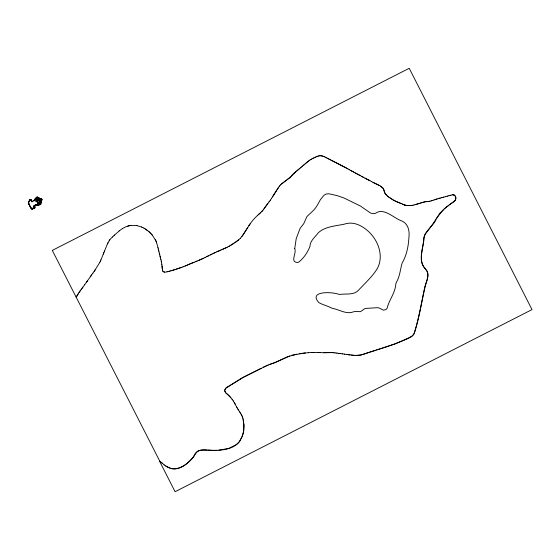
<?xml version="1.0" encoding="UTF-8"?>
<svg xmlns="http://www.w3.org/2000/svg" width="560" height="560" viewBox="0 0 560 560"><rect width="100%" height="100%" fill="white"/><g stroke="black" fill="none" stroke-linecap="round" stroke-linejoin="round"><path stroke-width="0.84" d="M35.91 201.117L36.239 201.495M36.071 201.355L36.4 201.803M40.033 201.873L40.145 202.349A0.735 0.693 -27.6 0 1 40.068 202.615L39.893 202.335A0.735 0.693 -27.6 0 0 39.991 202.104L40.033 201.873A1.281 1.204 -27.6 0 0 40.138 201.586L40.208 201.271M40.943 200.9L40.943 200.844A1.344 1.267 -27.6 0 1 40.971 200.634L40.978 200.606M41.174 200.697L41.167 200.725A0.98 0.924 -27.6 0 1 41.391 200.2A1.351 1.281 -27.6 0 0 41.601 199.976A1.589 1.505 -27.6 0 1 41.937 199.507A1.316 1.239 -27.6 0 1 42.14 199.353L42.168 199.346M39.585 201.348L39.578 201.411A0.854 0.805 -27.6 0 1 39.529 201.628A1.687 1.596 -27.6 0 1 39.263 201.992L38.528 202.622L39.109 201.684A1.687 1.596 -27.6 0 0 39.368 201.327A0.854 0.805 -27.6 0 0 39.41 201.124L39.424 201.019A1.085 1.022 -27.6 0 0 39.403 200.662L39.326 200.508M40.796 200.585L40.943 200.956A0.826 0.784 -27.6 0 0 40.985 201.376M41.132 200.935L41.139 200.914A1.344 1.267 -27.6 0 0 41.104 201.152L41.104 201.208A0.826 0.784 -27.6 0 0 41.146 201.684M40.369 201.579L40.32 201.824A1.281 1.204 -27.6 0 1 40.215 202.153M40.551 201.117L40.544 201.138A0.952 0.896 -27.6 0 1 40.467 201.383M41.048 203.238L41.097 203.021A2.373 2.24 -27.6 0 0 41.139 202.783L41.139 202.755A1.932 1.827 -27.6 0 1 41.188 202.489L41.272 202.202A0.861 0.812 -27.6 0 0 41.335 201.782L41.244 201.726M40.845 203.084L40.936 202.713A2.373 2.24 -27.6 0 0 40.978 202.475A1.932 1.827 -27.6 0 1 41.027 202.181L41.104 201.922M41.587 202.356L41.426 202.048M38.108 198.814A2.716 2.562 -27.6 0 0 37.625 198.681L37.331 198.765A1.078 1.015 -27.6 0 0 37.184 198.968A1.155 1.092 -27.6 0 1 36.848 199.402L36.575 199.836M36.694 199.619L37.009 199.71A1.155 1.092 -27.6 0 0 37.352 199.276A1.078 1.015 -27.6 0 1 37.499 199.073L37.786 198.982A2.716 2.562 -27.6 0 1 38.269 199.122M41.111 201.894L41.111 201.894A0.861 0.812 -27.6 0 0 41.174 201.474M29.407 200.627L29.414 200.606A1.246 1.176 -27.6 0 1 29.701 200.165M29.568 200.935L29.575 200.907A1.246 1.176 -27.6 0 1 29.855 200.466L29.939 200.431M28.994 201.467L29.008 201.446A2.128 2.009 -27.6 0 0 29.253 201.012L29.267 200.956M36.834 199.983L36.358 199.549L36.659 200.249M29.484 201.138L29.407 201.32A2.128 2.009 -27.6 0 1 29.19 201.733M36.449 200.06L36.435 200.088A1.757 1.659 -27.6 0 0 36.323 200.431M36.624 200.34L36.582 200.424A1.757 1.659 -27.6 0 0 36.484 200.739A1.687 1.596 -27.6 0 0 36.463 201.117A1.491 1.414 -27.6 0 0 36.771 200.788L36.806 200.704M104.51 251.062L100.94 259.917M112.497 236.999L112.154 237.272A16.898 15.953 -27.6 0 0 109.788 239.813L107.443 243.852L104.538 251.076M103.264 254.1L103.901 252.588M435.946 219.758C433.496 225.295 427.903 228.711 425.285 234.157A16.324 15.421 -27.6 0 0 423.997 238.077C423.556 248.115 417.676 260.407 425.257 268.772M100.345 261.268L100.912 259.903M107.471 243.859L107.975 242.781M99.715 262.605L100.317 261.254M436.184 218.799L439.873 213.213L445.333 208.04M41.426 199.668L41.454 199.619A1.589 1.505 -27.6 0 1 41.776 199.199M41.748 199.78L41.776 199.731A1.211 1.141 -27.6 0 1 41.566 200.053M41.909 200.088L41.916 200.074A1.211 1.141 -27.6 0 1 41.727 200.361M99.687 262.584L94.192 271.348M39.851 202.419L39.844 202.447A1.379 1.302 -27.6 0 0 39.711 202.734L39.879 203.042A1.379 1.302 -27.6 0 1 39.991 202.776L39.998 202.755M36.967 201.012L37.226 201.243M195.293 454.44C197.029 449.281 202.93 449.904 207.249 450.212M77.532 295.029L79.023 292.46M77.833 294.511L78.127 294M35.308 198.996L35.322 198.975A2.744 2.597 -27.6 0 0 35.441 198.793L35.623 198.562A1.295 1.225 -27.6 0 1 35.945 198.177L36.008 198.163M35.336 198.394L35.357 198.352A1.246 1.183 -27.6 0 1 35.658 198.002M35.462 198.751L35.518 198.66A1.246 1.183 -27.6 0 1 35.819 198.303M35.595 198.611L35.609 198.583A3.262 3.08 -27.6 0 1 35.434 198.863L35.217 199.157A1.554 1.47 -27.6 0 1 35 199.416A2.058 1.946 -27.6 0 0 34.566 199.92L34.531 199.99A1.701 1.603 -27.6 0 1 34.076 200.522A2.702 2.555 -27.6 0 1 33.628 200.711L33.551 200.746M77.518 294.994L76.832 296.177M35.28 198.485L35.287 198.471A2.744 2.597 -27.6 0 1 35.161 198.667L35.063 198.8M34.538 199.906L34.545 199.892A2.212 2.086 -27.6 0 1 34.853 199.542M34.692 200.298L34.734 200.228A2.058 1.946 -27.6 0 1 35.133 199.731A1.554 1.47 -27.6 0 0 35.364 199.486L35.476 199.332M247.793 227.423L243.096 234.976L240.212 238.406M76.909 296.009L77.217 295.505M272.531 196.854L279.559 186.004M264.047 208.74L267.841 203.49M264.586 208.061L263.263 209.818M271.39 198.555L278.6 187.187M264.936 207.396L269.094 201.873M194.663 455.245C190.113 461.356 183.82 467.348 176.078 468.692A13.846 13.076 -27.6 0 1 170.667 468.328L165.725 466.018M79.044 292.488L81.095 289.562M28.777 201.194L28.469 201.628M248.829 225.666L250.012 223.958A56.294 53.165 -27.6 0 1 256.739 216.167L257.782 215.271M250.103 223.958L241.661 236.733M34.363 199.619L34.391 199.584A2.212 2.086 -27.6 0 1 34.692 199.234M95.459 269.479L92.897 273.189M270.214 200.235L271.488 198.548M29.015 201.978L28.707 202.405M84.644 284.788L92.876 273.168M29.029 201.425L28.672 201.922M90.279 276.85L91.581 275.009M109.116 240.751L109.788 239.813M86.373 282.352L87.675 280.518M79.373 292.005L80.241 290.794M28.476 202.153L28.364 202.538M35.56 199.22L35.595 199.171A3.262 3.08 -27.6 0 0 35.756 198.919L35.784 198.87A1.295 1.225 -27.6 0 1 36.106 198.485L36.12 198.506M81.116 289.59L82.859 287.161M84.623 284.767L81.991 288.386M268.996 201.88L270.312 200.228M291.431 175.973L293.034 174.272M76.02 296.996L76.818 296.142M38.311 200.074L38.171 200.095A2.926 2.758 -27.6 0 0 37.744 200.193L37.373 200.858M37.149 200.606L37.59 199.885A2.926 2.758 -27.6 0 1 37.954 199.794L38.15 199.766M37.121 200.137L37.261 200.473M290.759 176.778L292.635 174.671M263.361 209.811L261.52 211.764M279.454 186.018L280.581 184.891M262.514 210.819L258.65 214.41M36.155 198.037L36.176 198.016A2.933 2.772 -27.6 0 1 36.337 197.862L36.533 197.701M36.316 198.345L36.337 198.324A2.933 2.772 -27.6 0 1 36.498 198.17L36.736 197.974M290.871 176.757L286.783 179.886M240.296 238.413L235.102 242.641M280.483 184.905L286.048 180.418M443.597 209.545C436.639 217.161 431.942 226.268 425.124 234.157A16.317 15.414 -27.6 0 0 423.829 238.07C423.444 248.157 417.228 260.946 425.502 268.975M114.674 235.011L114.03 235.585M292.922 174.293L293.853 173.509M114.639 235.004L119.168 230.958M114.065 235.592L112.469 236.992M293.328 173.908L294.273 173.131M260.68 212.667L257.684 215.278M29.799 200.102L30.709 199.878L31.325 200.725M29.974 200.389L30.968 200.235L31.556 201.313A1.862 1.757 -27.6 0 1 31.605 201.551L31.829 201.824M281.561 183.848L290.143 177.478M36.253 197.939L36.764 197.519A1.071 1.015 -27.6 0 1 37.604 197.218M294.168 173.152L295.82 171.794M305.123 163.842L307.489 161.896M305.235 163.814L303.632 165.123M294.588 172.788L299.201 168.91M305.872 163.191L308.259 161.287M296.835 170.856L300.335 167.958M304.493 164.458L302.498 166.075M444.283 208.789L448.042 205.912M301.357 167.027L302.61 166.054M300.223 167.979L301.469 167.006M238.728 239.96L230.552 245.392M36.491 197.295L36.603 197.211A1.071 1.015 -27.6 0 1 37.443 196.91M32.648 208.712L32.592 208.754A1.26 1.19 -27.6 0 0 32.837 208.509M446.054 207.326L448.952 205.212M39.452 199.661L39.298 198.982M32.543 208.803L32.235 208.999A0.903 0.854 -27.6 0 1 31.682 209.034M119.14 230.951L122.395 228.62M448.784 205.219L453.502 201.943M453.929 201.516C456.232 200.27 456.477 196.483 454.188 195.118M449.687 204.519L452.109 202.797M308.14 161.315L309.043 160.699M34.426 205.366L33.775 205.926M452.718 202.377C455.952 201.544 457.429 196.301 453.915 194.985M308.924 160.727L309.848 160.153M34.685 205.625L35.217 205.338L33.936 206.234M309.729 160.174L310.674 159.628M34.678 206.64L34.58 206.458A1.904 1.799 -27.6 0 0 34.384 206.178L34.223 205.877A1.904 1.799 -27.6 0 1 34.419 206.15L35.322 205.674M33.866 200.221L33.81 200.256A2.107 1.988 -27.6 0 1 33.579 200.375M234.052 243.348L228.242 246.694M34.055 200.494L33.985 200.55A2.107 1.988 -27.6 0 1 33.74 200.683M310.562 159.649L311.521 159.131M122.36 228.62L125.916 226.751L130.858 225.365M41.979 199.052L41.986 199.073A1.316 1.239 -27.6 0 0 41.783 199.206M229.481 246.057L222.012 249.641M311.409 159.152L312.389 158.655M34.503 205.331L35.154 205.002A2.331 2.205 -27.6 0 1 35.385 204.897L35.49 204.862A2.541 2.401 -27.6 0 0 35.777 204.743L35.805 204.729M280.196 360.15L287.49 356.748L296.856 354.137M312.27 158.683L313.264 158.2M227.15 247.324L218.078 251.251M35.273 205.31L35.315 205.31A2.331 2.205 -27.6 0 1 35.546 205.205L35.651 205.17A2.541 2.401 -27.6 0 0 35.938 205.051L35.987 205.023A2.513 2.373 -27.6 0 1 37.044 204.778L37.485 204.778M206.801 256.613L212.072 254.058M208.607 255.773L205.065 257.46M210.266 254.898L215.558 252.392M313.145 158.228L314.146 157.766M261.079 368.375L242.459 377.825L226.646 387.639A5.803 5.481 -27.6 0 0 225.869 388.248L224.609 390.474L225.407 392.441M39.354 199.332L39.508 199.318A4.543 4.291 -27.6 0 1 40.187 199.64M205.135 257.474L203.322 258.293A108.108 102.095 -27.6 0 1 198.562 260.414M263.48 367.115L268.233 365.057M266.07 365.988L243.628 377.062L226.562 387.569A5.803 5.481 -27.6 0 0 225.792 388.178L224.532 390.404L225.869 392.945M213.738 253.204L216.853 251.818M314.027 157.794L315.042 157.346M187.649 264.964L185.129 266.042M279.559 360.57L275.023 362.6M187.586 264.95L188.258 264.684M187.04 265.251L183.155 266.777M274.918 362.537L289.856 355.999M40.166 204.064L40.117 204.085A2.632 2.485 -27.6 0 1 39.879 204.176L39.053 204.449M40.327 204.372L40.278 204.393A2.632 2.485 -27.6 0 1 40.04 204.484L39.613 204.624M314.923 157.374L315.938 156.94M188.195 264.663L188.874 264.411M315.819 156.968L316.841 156.548M188.811 264.39L194.061 262.29M216.776 251.804L220.78 250.187M32.473 201.243L32.585 201.194M32.319 201.292L32.291 201.306A2.814 2.66 -27.6 0 1 31.976 201.418L31.899 201.096M38.556 203.308L38.101 202.972M267.05 365.449L269.339 364.63M33.663 201.075L33.789 201.019A2.702 2.555 -27.6 0 0 34.167 200.83L34.216 200.802A1.701 1.603 -27.6 0 0 34.706 200.305M189.427 264.124L197.113 261.065M195.524 261.667L198.632 260.435A108.15 102.137 -27.6 0 0 203.392 258.314M32.788 201.474L32.508 201.586A2.814 2.66 -27.6 0 1 32.137 201.726L32.109 201.733M405.16 339.619L396.592 343.301A52.682 49.756 -27.6 0 1 393.729 344.393L369.334 352.261M316.722 156.576L317.772 156.198M405.671 339.318L411.404 336.525A9.926 9.373 -27.6 0 0 414.078 333.487C418.733 318.892 421.33 303.548 424.452 288.596C425.495 282.401 430.78 274.75 425.572 269.185M269.241 364.574L274.925 362.642M274.827 362.579L270.354 364.168M38.892 204.505L38.92 204.491A1.316 1.239 -27.6 0 1 38.346 204.561L37.828 204.484A1.75 1.659 -27.6 0 0 37.548 204.463L37.492 204.47M39.081 204.799L39.053 204.813A1.316 1.239 -27.6 0 1 38.5 204.869L38.01 204.792A1.75 1.659 -27.6 0 0 37.709 204.771L37.653 204.778M181.804 267.26L183.218 266.791M365.414 353.626L360.99 355.005L356.209 355.376M41.447 198.87L41.475 198.863A1.421 1.344 -27.6 0 1 41.209 198.94A2.009 1.897 -27.6 0 0 40.88 199.01L40.796 199.031A1.246 1.176 -27.6 0 1 40.187 199.08M41.608 199.178L41.636 199.171A1.421 1.344 -27.6 0 1 41.363 199.248L41.335 199.248A2.009 1.897 -27.6 0 0 41.041 199.318L40.985 199.332M181.86 267.281L171.745 270.578M179.144 268.233L180.509 267.757M434.014 199.948L437.017 198.989M176.421 269.15L177.786 268.695M432.593 200.424L434.182 199.941M39.585 204.638L39.935 204.519M39.634 204.974L40.054 204.834M366.002 353.318L375.746 350.336M376.565 349.965L377.531 349.65M377.671 349.699L381.528 348.425M382.361 348.152L389.123 345.919M419.699 203.343L413.875 205.009M435.428 199.465L440.237 198.093M420.539 203.021L422.709 202.377M421.701 202.685L415.443 204.617M389.893 345.562L393.575 344.344A52.661 49.735 -27.6 0 0 396.438 343.252L408.492 338.324L411.558 336.574A9.926 9.373 -27.6 0 0 414.232 333.536C419.125 318.682 421.358 302.946 424.9 287.784C425.887 281.841 431.088 273.903 425.334 268.954M175.056 269.598L172.746 270.326M368.606 352.583L362.348 354.571A17.122 16.17 -27.6 0 1 359.317 355.208L357.77 355.341M431.165 200.858L432.761 200.417M127.778 226.037L129.297 225.631M442.015 197.61L438.284 198.576M443.618 197.134L445.571 196.637M441.84 197.617L443.793 197.127M170.8 270.83L171.801 270.599M445.396 196.651L447.349 196.161M317.66 156.226L318.724 155.946M422.541 202.384L424.76 201.887M447.174 196.168L449.134 195.685M292.047 355.229L305.298 352.926M448.959 195.699L450.912 195.216M169.848 271.075L170.856 270.851M31.64 201.523L31.444 201.271A1.862 1.757 -27.6 0 0 31.402 201.005L31.311 200.641M450.737 195.23L452.704 194.768M429.716 201.229L431.333 200.851M169.904 271.096L166.992 271.796M168.952 271.341L166.04 272.041A3.115 2.94 -27.6 0 1 165.249 272.153L163.968 271.957M423.563 202.118L425.817 201.719M412.293 205.324L414.036 205.002M428.246 201.495L429.884 201.222M32.179 209.013L31.451 208.607M318.605 155.974L319.676 155.792M299.159 353.633L308.329 352.702M452.529 194.775L452.949 194.733M37.198 201.971A1.043 0.987 -27.6 0 1 37.583 201.957L37.744 202.258A1.043 0.987 -27.6 0 0 37.359 202.279L37.499 202.769M410.69 205.534L412.454 205.317M39.242 202.825L39.648 203.203L39.025 202.846M39.186 203.154L39.424 203.469L38.927 202.853M426.734 201.642L428.407 201.488M218.869 450.17L228.984 448.336L236.11 444.731A17.815 16.828 -27.6 0 0 239.568 441.301L241.941 436.779A28.259 26.684 -27.6 0 0 243.684 430.262L243.901 425.11L243.264 420.028M425.649 201.733L426.895 201.635M130.823 225.365L136.997 225.624M409.066 205.618L410.851 205.527M37.373 202.279L37.338 202.937M308.217 352.646L314.412 352.52M319.557 155.82L320.642 155.757M327.033 352.66L329.518 352.632M328.209 352.618L330.701 352.618M325.85 352.695L327.152 352.716M311.255 352.513L320.53 352.611M216.874 450.366C208.586 451.311 196.861 446.026 193.508 457.072C188.909 462.266 183.267 467.719 176.134 468.797A13.853 13.083 -27.6 0 1 170.723 468.433M39.578 199.605L39.669 199.626A4.543 4.291 -27.6 0 1 40.348 199.948M324.667 352.709L325.969 352.751M33.152 208.033C35.427 206.5 34.573 208.747 33.096 208.033M330.575 352.562L331.877 352.639M317.352 352.485L323.603 352.73M323.484 352.681L324.786 352.765M452.774 194.74L453.509 194.782M208.537 450.149C217.917 450.576 228.27 450.639 236.194 444.829A17.822 16.835 -27.6 0 0 239.652 441.392L242.032 436.87A28.266 26.698 -27.6 0 0 243.768 430.353L243.985 425.194L243.019 418.936M354.648 355.334L356.349 355.432M37.471 205.114L37.142 205.107A2.156 2.037 -27.6 0 0 36.274 205.24M407.414 205.562L409.227 205.611M36.351 201.509L36.687 201.404A1.491 1.414 -27.6 0 0 36.932 201.096L36.869 200.557M37.296 204.47L36.967 204.463A2.513 2.373 -27.6 0 0 35.819 204.694M37.268 204.806L36.967 204.799A2.156 2.037 -27.6 0 0 36.113 204.932M331.758 352.59L333.06 352.716M354.781 355.39L351.505 355.061M320.523 155.785L322.609 156.03M332.934 352.66L334.992 352.912M353.213 355.278L346.43 354.403M334.866 352.856L336.917 353.136M405.699 205.303L405.083 205.226M37.737 204.813L38.129 204.862M37.898 205.121L38.332 205.177M336.791 353.08L340.774 353.64M39.158 199.388L38.948 199.283A1.89 1.785 -27.6 0 0 38.465 198.989L38.619 199.304A1.89 1.785 -27.6 0 1 39.095 199.584L39.319 199.696M350.063 354.928L344.505 354.13M405.79 205.31L405.167 205.254M405.727 205.338L407.568 205.555M338.723 353.325L342.706 353.913M342.573 353.857L344.631 354.186M453.047 194.747L453.803 194.859M321.503 155.862L323.603 156.352M37.737 198.352L37.87 198.38A2.807 2.646 -27.6 0 1 38.094 198.443M37.898 198.66L38.031 198.688A2.807 2.646 -27.6 0 1 38.255 198.751M164.598 272.104L163.485 271.747M136.955 225.624L141.463 226.968M38.178 202.993L38.689 203.609M38.297 203.287L37.737 202.867M38.206 203.266L37.835 203.154M38.017 203.567L37.821 203.252M170.723 468.433L167.377 467.089L164.171 464.87M405.237 205.219L402.29 204.085M453.628 194.873L454.09 194.971M39.725 199.031L39.872 199.094A4.795 4.529 -27.6 0 1 40.208 199.255L40.362 199.339A2.149 2.03 -27.6 0 1 39.774 199.017L39.655 198.737A2.149 2.03 -27.6 0 0 40.215 199.01M39.886 199.339L40.033 199.395A4.795 4.529 -27.6 0 1 40.369 199.563L40.523 199.647M401.086 203.525L397.04 201.817A61.992 58.541 -27.6 0 1 393.19 199.934L388.598 196.987L385.245 193.781A6.636 6.265 -27.6 0 1 384.713 192.85L383.299 188.566L381.248 186.599M405.146 205.191L396.886 201.824A61.964 58.52 -27.6 0 1 393.043 199.941L387.394 196.105M39.291 198.31L39.501 198.639M141.414 226.961L142.793 227.549M323.477 156.38L324.597 156.814M39.095 198.212L37.639 197.435M379.603 185.591L371.42 181.566M327.173 158.2L346.556 168.105M330.904 159.957L325.374 157.297M38.647 199.801L38.255 199.752L38.808 200.109M326.396 157.731L324.478 156.835M331.681 160.433L347.963 168.889M380.534 186.067L373.023 182.399M142.744 227.549L144.081 228.214M371.56 181.552L364.98 178.185M37.954 197.596L38.969 198.366M369.964 180.712L361.683 176.442M39.193 197.869L38.409 197.449M363.468 177.296L355.103 172.907M360.171 175.539L350.644 170.471M353.591 171.997L349.237 169.694M347.83 168.91L349.37 169.673M144.039 228.207L147.749 230.657M380.387 186.081L383.446 188.552L384.86 192.836A6.636 6.265 -27.6 0 0 385.399 193.774L386.54 195.118M145.292 228.949L148.897 231.616L152.418 235.256M38.815 199.899L38.969 200.207M160.363 461.804L161.21 462.455M160.811 462.182L159.971 461.524M161.154 462.357L161.602 462.742M160.02 461.629L52.311 250.397L409.227 68.278L532 309.603L175.084 491.722L159.628 461.342M162.75 271.061L163.534 271.768M161.546 462.637L161.987 463.029M161.931 462.931L162.715 463.659M164.227 464.975L162.302 463.232M225.785 392.868L226.422 393.435A37.352 35.28 -27.6 0 1 230.832 397.698M31.367 208.439L32.382 208.502A1.26 1.19 -27.6 0 0 32.676 208.201M163.128 271.467L162.512 270.578M232.106 399.273L230.748 397.621A37.338 35.259 -27.6 0 0 226.345 393.365M232.029 399.196L233.296 400.925M233.212 400.848L235.396 404.46M34.265 206.598L34.426 206.899M237.811 408.926L238.413 409.892M237.216 407.967L239.687 411.901M236.621 407.001L237.3 408.044M239.603 411.824L240.863 413.847M240.191 412.79L241.437 414.827M157.976 247.499L156.114 241.178L152.376 235.249A36.855 34.804 -27.6 0 0 148.848 231.616M39.613 201.327A1.085 1.022 -27.6 0 0 39.564 200.963L39.41 200.662A1.183 1.12 -27.6 0 0 39.249 200.417L39.354 200.578M234.304 402.577L236.313 406.336A7.749 7.315 -27.6 0 0 236.698 407.078M34.188 206.458L34.16 206.409A1.701 1.61 -27.6 0 0 33.845 205.982M34.349 206.766L34.321 206.717A1.701 1.61 -27.6 0 0 34.006 206.29M31.248 208.201L31.283 208.271M241.353 414.743L241.976 415.842M40.341 202.02L40.481 202.398M39.459 200.76L39.081 200.116A1.183 1.12 -27.6 0 1 39.235 200.333M39.977 202.097L40.362 202.79M38.717 200.256L39.137 200.9M39.074 201.033L39.214 201.495M37.352 199.276L37.191 198.968A1.253 1.183 -27.6 0 0 37.037 199.15L36.876 198.842A1.253 1.183 -27.6 0 1 37.016 198.625M37.331 199.962L37.611 200.585M37.009 199.71L36.631 199.143M36.309 200.809L36.456 201.243M36.12 200.921A1.512 1.428 -27.6 0 0 36.127 201.145L35.966 200.844A1.512 1.428 -27.6 0 1 35.959 200.613M30.058 206.633L30.324 207.158M28.301 203.189L28.532 202.867L31.122 207.963M28.924 203.63L28.665 203.133M31.031 207.774L30.849 207.417M28.308 203.203L28.882 204.33M30.107 206.738L28.728 204.022M30.219 206.955L30.702 207.907M30.59 207.69L30.912 208.313M155.302 239.589L156.702 242.83M241.892 415.758L242.795 417.942M242.34 416.801L243.103 419.02M162.568 270.599L161.819 264.376M29.82 199.948A1.316 1.246 -27.6 0 1 31.752 200.781L31.745 200.949M31.703 200.795L31.626 200.466A1.316 1.246 -27.6 0 0 29.659 199.64M160.909 259.504L159.334 253.323M160.055 256.242L160.468 257.866M159.747 254.8L158.977 251.867M157.927 247.485L159.033 251.881M158.277 248.948L158.627 250.404M160.853 259.49L161.266 261.128M161.217 261.114L161.595 262.759M161.539 262.745L161.875 264.397M162.043 266.014L162.351 269.346M40.964 200.207A1.988 1.883 -27.6 0 1 40.992 200.529M40.803 199.899A1.988 1.883 -27.6 0 1 40.831 200.221M39.872 198.464A0.875 0.826 -27.6 0 1 40.061 198.709M39.718 198.156A0.875 0.826 -27.6 0 1 39.9 198.401M38.892 205.198A1.295 1.218 -27.6 0 1 38.682 205.212M38.731 204.89A1.295 1.218 -27.6 0 1 38.521 204.904M34.93 206.731A1.414 1.337 -27.6 0 1 33.565 208.761M34.769 206.423A1.414 1.337 -27.6 0 1 33.404 208.453M32.354 209.314A0.903 0.854 -27.6 0 1 31.843 209.342M36.239 200.76A1.687 1.596 -27.6 0 1 36.267 200.375M40.628 200.221A2.065 1.946 -27.6 0 1 40.558 201.054L40.404 200.746A2.065 1.946 -27.6 0 0 40.467 199.913M40.383 200.83A0.952 0.896 -27.6 0 1 40.306 201.075M40.985 203.833A1.008 0.952 -27.6 0 1 40.586 204.4M40.971 199.395A1.246 1.176 -27.6 0 1 40.348 199.388M36.792 197.834A1.176 1.113 -27.6 0 1 37.667 197.484M40.824 203.525A1.008 0.952 -27.6 0 1 40.432 204.092M40.978 200.382A0.98 0.924 -27.6 0 1 41.23 199.899L41.265 199.885A1.351 1.281 -27.6 0 0 41.44 199.668M36.631 197.526A1.176 1.113 -27.6 0 1 37.506 197.183M294.728 248.598C296.982 253.106 289.373 262.633 297.892 262.437A3.129 2.954 -27.6 0 0 299.257 261.723C304.045 257.733 307.573 252.28 309.904 246.568C310.009 240.681 315.196 237.09 318.36 232.715C325.213 226.429 335.622 226.023 344.379 224.147C352.933 221.158 361.305 225.162 367.689 230.755C378.098 239.778 384.363 256.067 377.125 268.856C372.113 276.913 364.917 283.269 358.533 290.192C353.843 295.365 346.136 293.496 339.92 294.413A10.318 9.744 -27.6 0 1 338.093 294.077C331.534 291.872 308.231 290.759 318.836 302.624C323.085 304.962 327.964 306.012 332.262 308.322C339.171 309.421 346.367 314.72 353.367 311.871A8.302 7.84 -27.6 0 1 355.481 311.521L360.528 311.668L364.49 308.833A4.571 4.312 -27.6 0 1 366.394 308.378L377.594 307.685A8.113 7.665 -27.6 0 1 379.939 308.378L383.46 310.205L385.847 309.568A4.739 4.473 -27.6 0 0 387.072 308.266C389.172 299.789 395.395 292.726 395.836 283.801A12.859 12.145 -27.6 0 1 396.802 281.582C399.924 275.849 400.309 269.164 402.171 263.004C406.77 255.122 408.492 245.847 408.975 236.775C409.682 230.391 407.96 223.517 401.618 220.885C394.051 218.365 384.174 207.585 376.054 212.968A4.158 3.927 -27.6 0 1 374.745 213.549L372.848 213.682L370.363 212.933L360.465 206.052L344.057 198.037L337.099 195.608L329.049 193.809L326.403 193.949L324.135 195.111L320.446 199.598L317.121 205.611A30.303 28.623 -27.6 0 1 313.684 210.14L306.95 216.552L303.674 223.804L300.153 228.256L296.212 238.637L294.728 248.598"/></g></svg>
